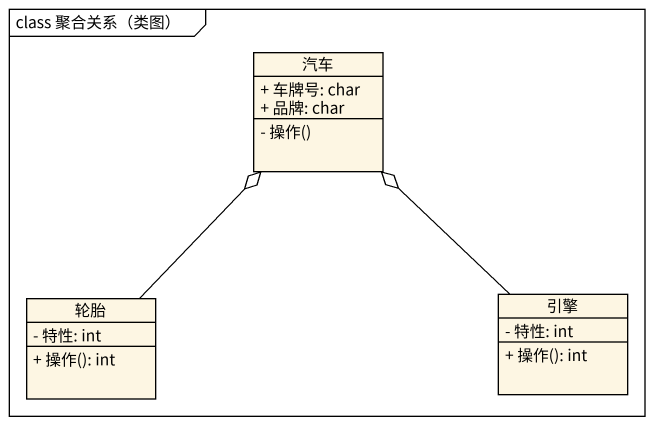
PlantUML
@startuml
mainframe class 聚合关系（类图）
hide circle
hide empty members
skinparam classAttributeIconSize 0
class 汽车 {
  + 车牌号: char
  + 品牌: char
  - 操作()
}
class 轮胎 {
  - 特性: int
  + 操作(): int
}
class 引擎 {
  - 特性: int
  + 操作(): int
}
轮胎 -up-o 汽车
引擎 -up-o 汽车
@enduml
